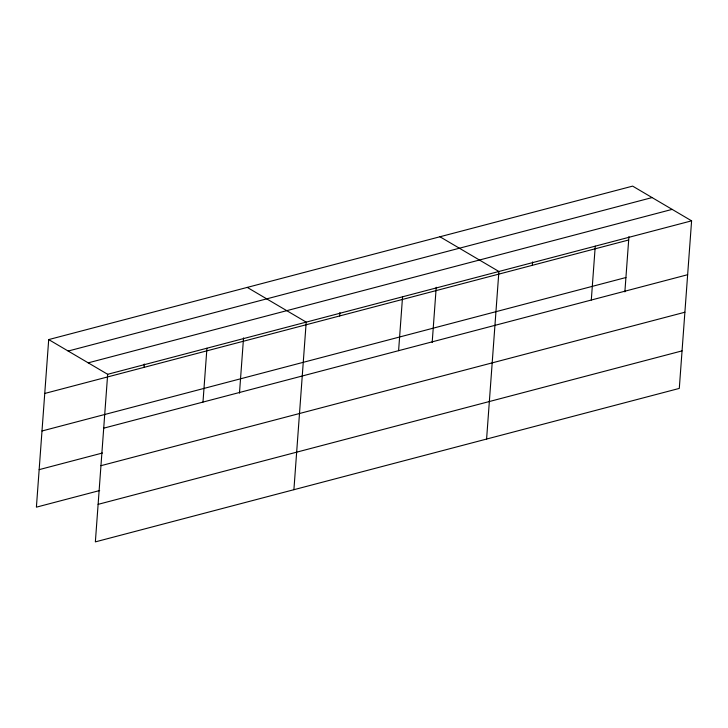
<?xml version="1.0" encoding="UTF-8"?>
<svg xmlns="http://www.w3.org/2000/svg" width="728" height="728" viewBox="0 0 728 728"><rect width="100%" height="100%" fill="white"/><g stroke="black" fill="none" stroke-linecap="round" stroke-linejoin="round"><path stroke-width="1.09" d="M48.703 339.585L107.671 374.301L95.359 541.878L679.297 388.415L691.6 220.839L632.641 186.122L48.703 339.585L36.4 507.161L99.672 490.535M144.017 367.367L144.262 364M202.985 402.084L206.934 348.212M239.476 393.166L243.534 337.91M293.903 489.698L306.206 322.122L247.247 287.405M339.639 315.961L339.885 312.594M398.598 350.669L402.557 296.796M432.177 342.524L436.227 287.269M486.595 439.057L498.898 271.48L439.94 236.764M532.332 265.32L532.577 261.953M591.3 300.027L595.249 246.155M624.87 291.882L628.928 236.627M68.168 351.042L652.097 197.579M88.215 362.844L672.144 209.382M107.671 374.301L691.6 220.839M44.754 393.457L628.683 239.994M41.996 430.985L625.925 277.523M103.713 428.173L687.641 274.711M39.157 469.642L102.43 453.016M100.955 465.692L684.884 312.23M98.116 504.349L682.045 350.887"/></g></svg>
